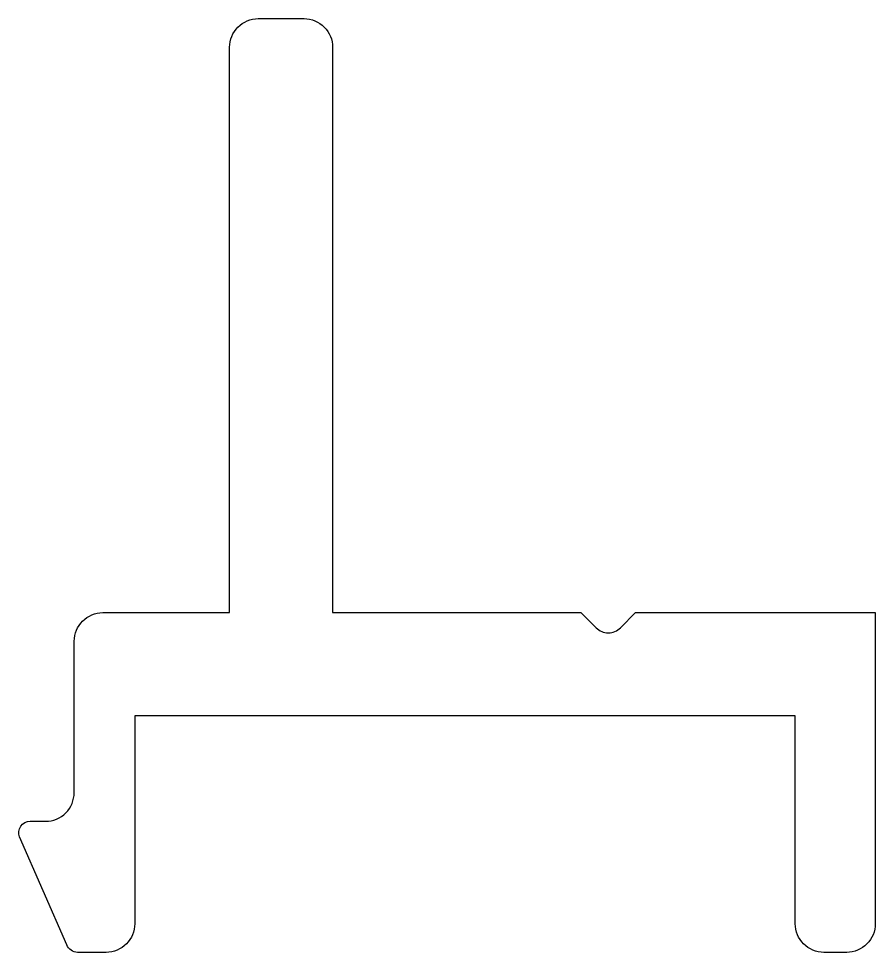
# Model space of a CAD drawing. Extents: x 260.1 to 275, y 252.7 to 269.
import ezdxf

# ---------------------------------------------------------------- set-up
doc = ezdxf.new("R2010")
doc.units = 0
doc.layers.add('ANA', color=220, linetype='CONTINUOUS')

msp = doc.modelspace()

# ---------------------------------------------------------------- linework, layer by layer
at = {"layer": 'ANA'}
msp.add_lwpolyline([(273.614, 256.828), (262.078, 256.828), (262.078, 253.197, -0.414214), (261.578, 252.697), (261.078, 252.697, -0.312633), (260.891, 252.827), (260.063, 254.715, -0.523655), (260.25, 254.985), (260.52, 254.985, 0.414214), (261.02, 255.485), (261.02, 258.128, -0.414214), (261.52, 258.628), (263.734, 258.628), (263.734, 268.498, -0.414214), (264.234, 268.998), (265.034, 268.998, -0.414214), (265.534, 268.498), (265.534, 258.628), (269.871, 258.628), (270.137, 258.363, 0.414214), (270.561, 258.363), (270.826, 258.628), (275.013, 258.628), (275.013, 253.197, -0.414214), (274.513, 252.697), (274.114, 252.697, -0.414214), (273.614, 253.197)], format="xyb", close=True, dxfattribs=at)

doc.saveas('drawing.dxf')
